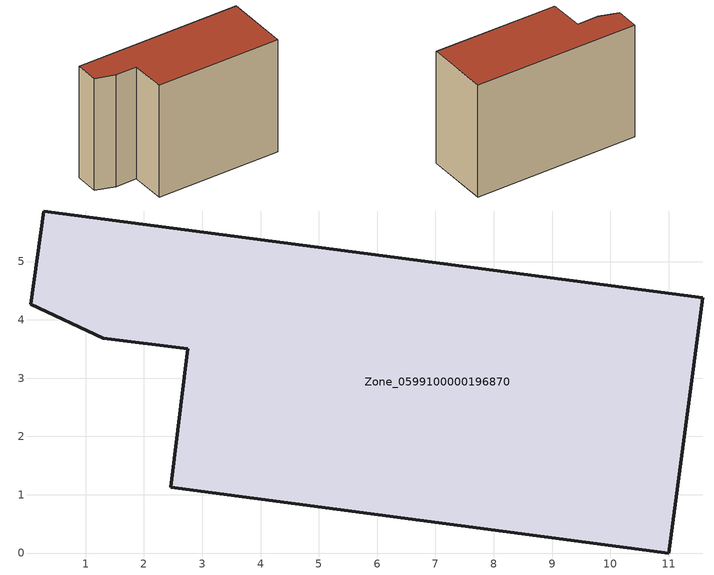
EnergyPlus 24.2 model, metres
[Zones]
Zone_0599100000196870
 floor ground (C_G): 1.3,3.68 0.06,4.27 0.28,5.87 11.59,4.38 11,0 2.46,1.13 2.75,3.5 z0
 wall outside (C_F): 2.75,3.5 2.46,1.13 11,0 11.59,4.38 0.28,5.87 0.06,4.27 1.3,3.68 2.75,3.5 z0:8.04
 roof outside (C_R): 1.3,3.68 2.75,3.5 2.46,1.13 11,0 11.59,4.38 0.28,5.87 0.06,4.27 z8.04
[BUILDING]
Pand.0599100000196870: North Axis=0; Terrain=City; Loads Convergence Tolerance Value=0.04; Temperature Convergence Tolerance Value=0.4; Solar Distribution=FullExterior; Maximum Number of Warmup Days=25; Minimum Number of Warmup Days=1
[Site:Location]
Rotterdam.The.Hague.AP_ZH_NLD Design_Conditions: Latitude=51.96; Longitude=4.45; Time Zone=1; Elevation=-4.5
[SITE:GROUNDTEMPERATURE:BUILDINGSURFACE]
18, 18, 18, 18, 18, 18, 18, 18, 18, 18, 18, 18
[MATERIAL] Thermal Absorptance=0.9; Solar Absorptance=0.7; Visible Absorptance=0.7
Name | Roughness | Thickness | Conductivity | Density | Specific Heat
G.TI.1946 | MediumSmooth | 0.15 | 1 | 540 | 1210
F.TI.1946 | Rough | 0.3 | 0.857143 | 1920 | 840
R.TI.1946 | MediumRough | 0.2 | 0.1 | 1500 | 1000
[CONSTRUCTION]
C_G: G.TI.1946
C_F: F.TI.1946
C_R: R.TI.1946
[ZONE]
Zone_0599100000196870: Type=1; Multiplier=1; Ceiling Height=Autocalculate; Volume=Autocalculate; Floor Area=autocalculate; Part of Total Floor Area=Yes
[ZONEINFILTRATION:DESIGNFLOWRATE]
Infil_Zone_0599100000196870: Zone or ZoneList or Space or SpaceList=Zone_0599100000196870; Schedule=AlwaysOn; Design Flow Rate Calculation Method=Flow/Area; Flow Rate per Floor Area=0.003; Constant Term Coefficient=1; Temperature Term Coefficient=0; Velocity Term Coefficient=0; Velocity Squared Term Coefficient=0
[HVACTEMPLATE:ZONE:IDEALLOADSAIRSYSTEM]
Zone_0599100000196870: Maximum Heating Supply Air Temperature=50; Minimum Cooling Supply Air Temperature=13; Maximum Heating Supply Air Humidity Ratio=0.0156; Minimum Cooling Supply Air Humidity Ratio=0.0077; Heating Limit=NoLimit; Cooling Limit=NoLimit; Dehumidification Control Type=ConstantSensibleHeatRatio; Cooling Sensible Heat Ratio=0.7; Dehumidification Setpoint=60; Humidification Control Type=None; Humidification Setpoint=30; Outdoor Air Method=None; Outdoor Air Flow Rate per Person=0.00944; Outdoor Air Flow Rate per Zone Floor Area=0; Outdoor Air Flow Rate per Zone=0; Demand Controlled Ventilation Type=None; Outdoor Air Economizer Type=NoEconomizer; Heat Recovery Type=None; Sensible Heat Recovery Effectiveness=0.7; Latent Heat Recovery Effectiveness=0.65
[ZONECONTROL:THERMOSTAT]
ThermostatControl_Zone_0599100000196870: Zone or ZoneList=Zone_0599100000196870; Control Type Schedule=DualSetpointControlType; Control 1=Thermostat_Zone_0599100000196870; Temperature Difference Between Cutout And Setpoint=0
[THERMOSTATSETPOINT:DUALSETPOINT]
Thermostat_Zone_0599100000196870: Heating Setpoint Temperature Schedule=HeatingSetpoint_Zone_0599100000196870; Cooling Setpoint Temperature Schedule=CoolingSetpoint_Zone_0599100000196870
[SCHEDULE:COMPACT]
HeatingSetpoint_Zone_0599100000196870: Through: 12/31, For: AllDays, Until: 24:00, 21
CoolingSetpoint_Zone_0599100000196870: Through: 12/31, For: AllDays, Until: 24:00, 24
DualSetpointControlType: Through: 12/31, For: AllDays, Until: 24:00, 4
AlwaysOn: Through: 12/31, For: AllDays, Until: 24:00, 1
